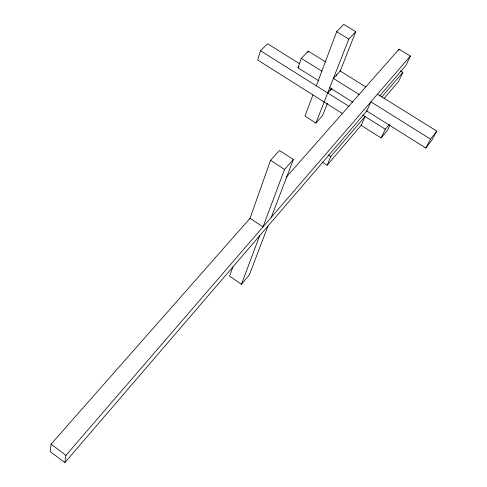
<?xml version="1.0" encoding="UTF-8"?>
<svg xmlns="http://www.w3.org/2000/svg" width="487" height="487" viewBox="0 0 487 487"><rect width="100%" height="100%" fill="white"/><g stroke="black" fill="none" stroke-linecap="round" stroke-linejoin="round"><path stroke-width="0.73" d="M249.831 218.931L270.559 160.284L279.471 150.489L293.363 159.505L284.548 169.421L262.968 226.936L250.062 218.286L51.105 444.132L50.198 451.534L64.82 462.65L366.79 110.975L370.869 101.838L430.587 139.154L436.802 131.106L377.462 94.186M64.82 462.65L65.94 455.382L410.358 56.042L399.054 49.157L286.119 177.353M299.542 63.742L267.631 43.757L260.478 50.721L257.69 60.017L342.684 113.702M318.321 80.556L298.007 67.809L301.289 58.361L308.314 51.165L325.748 62.013M307.839 52.517L308.314 51.165M232.896 266.852L229.614 276.153L241.455 284.286L249.344 274.875L267.972 226.059M241.455 284.286L259.674 235.72M312.928 94.904L304.965 116.101L315.893 123.065L322.504 115.705L327.453 103.22M316.331 85.852L336.675 31.685L343.761 24.35L355.79 31.698L340.212 71.011L333.388 78.419L359.114 94.496M271.338 217.232L293.363 159.505M315.893 123.065L348.783 39.118L355.79 31.698M330.521 90.667L331.069 89.279M336.292 76.033L336.815 74.7M322.163 162.061L327.118 165.263L330.85 156.516L365.073 116.515L361.129 125.348L381.132 137.985L387.506 130.23L389.777 125.518M398.457 50.478L399.054 49.157M410.358 56.042L406.073 65.228L379.696 95.939M400.357 70.871L402.834 72.386L398.676 81.28L383.969 98.532M381.132 137.985L385.314 129.244L389.43 124.252M366.248 110.634L425.808 148.011L430.587 139.154M436.802 131.106L431.993 139.982L425.808 148.011M327.118 165.263L361.427 124.995M381.851 96.907L402.834 72.386M327.678 92.987L332.031 88.226M298.007 67.809L299 66.786M336.675 31.685L348.783 39.118M339.956 70.852L365.786 86.923M301.289 58.361L321.834 71.199M329.742 87.721L352.795 102.191M260.478 50.721L349.276 106.574M362.791 115.078L385.314 129.244M328.341 154.903L330.85 156.516M270.559 160.284L284.548 169.421M51.105 444.132L65.94 455.382"/></g></svg>
